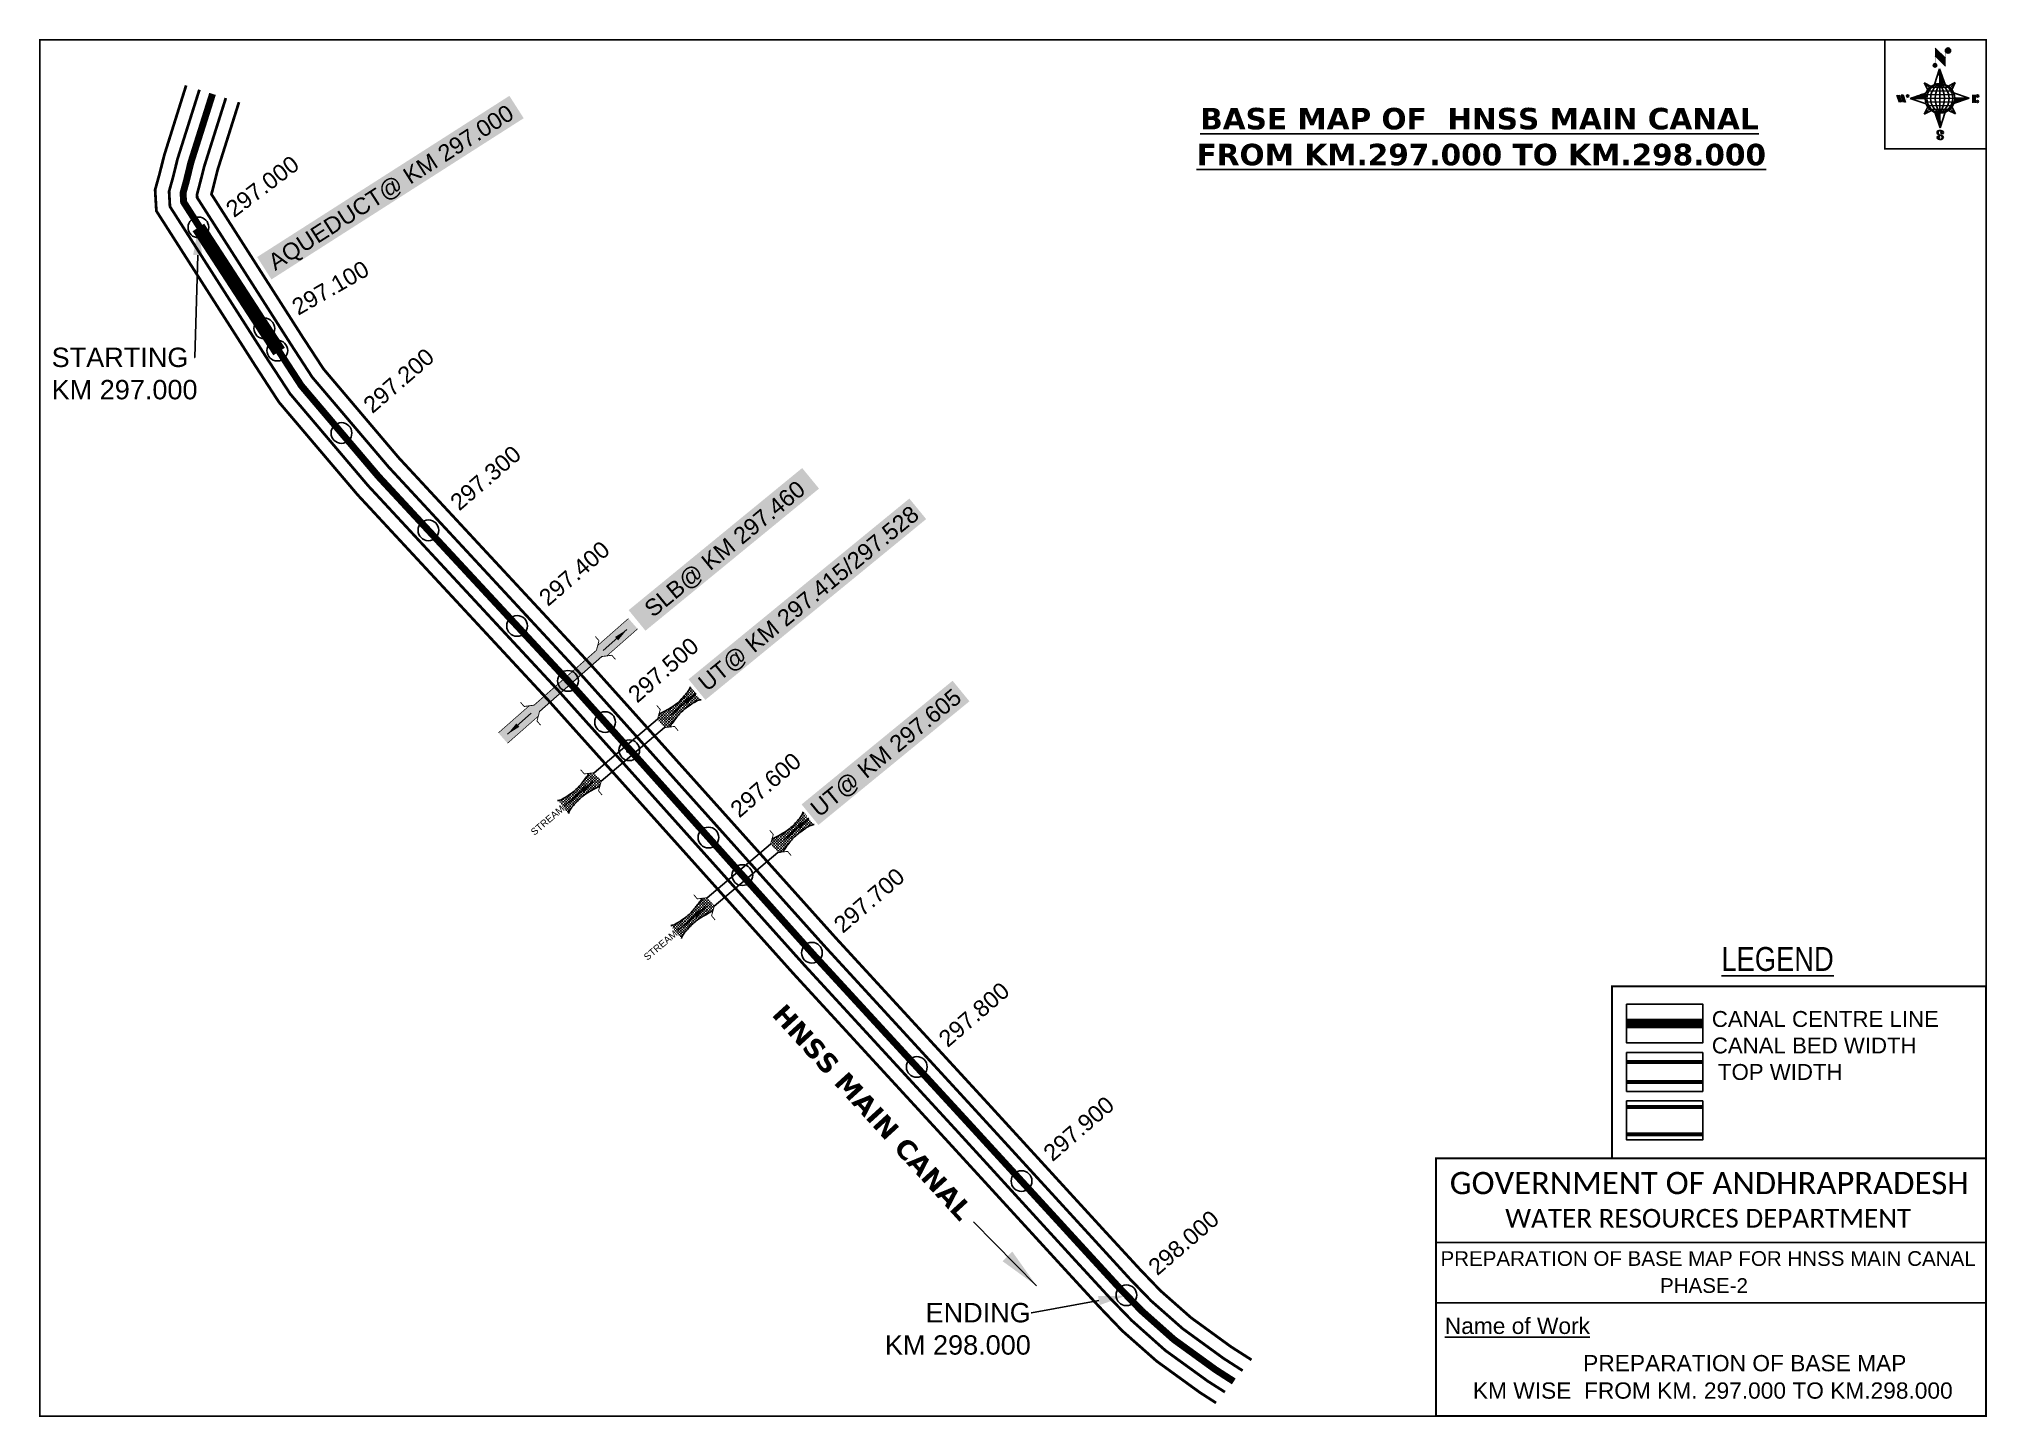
# Model space of a CAD drawing. Header units: inches. Extents: x 774823 to 776231, y 1581151 to 1582147.
import ezdxf
from ezdxf import colors
from ezdxf.entities.mleader import LeaderData, LeaderLine
from ezdxf.enums import TextEntityAlignment as Align
from ezdxf.math import Vec2, Vec3

# ---------------------------------------------------------------- set-up
doc = ezdxf.new("R2010")
doc.units = ezdxf.units.IN
doc.header["$LTSCALE"] = 15
doc.header["$MEASUREMENT"] = 0
doc.header["$PDMODE"] = 32
doc.header["$PDSIZE"] = 15
doc.linetypes.add('ACAD_ISO02W100', pattern=[15, 12, -3])
doc.linetypes.add('HIDDEN2', pattern=[0.1875, 0.125, -0.0625])
for name, color, linetype in [('AQUADUCT', 1, 'Continuous'), ('bord', 1, 'Continuous'), ('CANAL1', 7, 'Continuous'), ('CSMark', 72, 'Continuous'), ('DCBMS', 232, 'Continuous'), ('PAGE', 7, 'Continuous'), ('STRUCTURE', 5, 'Continuous'), ('TEXT', 6, 'Continuous')]:
    doc.layers.add(name, color=color, linetype=linetype)
doc.styles.add('ARIALN', font='ARIALN.TTF')
doc.styles.get("Standard").update_dxf_attribs({"font": 'arial.ttf'})
doc.dimstyles.get("Standard").update_dxf_attribs({"dimtxt": 20, "dimasz": 0.18, "dimexe": 0.18, "dimexo": 0.0625, "dimgap": 0.09, "dimtad": 0, "dimtih": 1, "dimtoh": 1, "dimdec": 4, "dimzin": 0, "dimdsep": 46, "dimtxsty": 'Standard', "dimcen": 0.09, "dimadec": 0, "dimazin": 0, "dimtfac": 1, "dimtdec": 4, "dimtofl": 0, "dimtmove": 0, "dimatfit": 3, "dimfxl": 1, "dimtolj": 1, "dimtzin": 0, "dimarcsym": 0})
pattern_1 = [(267.297113149, (-8720374.938, 50637915.138), (10.5367255337, -0.497431438), [])]
pattern_2 = [(357.297113149, (-8720374.938, 50637915.138), (0.497431438, 10.5367255337), [])]

# ---------------------------------------------------------------- blocks, each defined once
blk = doc.blocks.new('*X26')
at = {"color": 0, "linetype": 'Continuous'}
for p, q in [((6321.6, 240.5), (6322.3, 241.2)), ((6321.6, 240.3), (6322.3, 241)), ((6321.6, 240.1), (6322.3, 240.8)), ((6321.6, 239.9), (6322.4, 240.7)), ((6321.6, 239.8), (6322.4, 240.6)), ((6321.6, 239.6), (6322.5, 240.5)), ((6321.6, 239.4), (6322.5, 240.3)), ((6321.6, 239.2), (6322.6, 240.2)), ((6321.7, 239.1), (6322.6, 240.1)), ((6321.8, 240.8), (6322.4, 241.4)), ((6321.8, 239), (6322.7, 240)), ((6321.8, 239), (6322.8, 239.9)), ((6321.9, 238.9), (6322.9, 239.8)), ((6322, 238.8), (6323, 239.7)), ((6322.1, 241.3), (6322.4, 241.6)), ((6322.1, 238.7), (6323.1, 239.6)), ((6322.2, 238.6), (6323.1, 239.6)), ((6322.3, 238.5), (6323.2, 239.5)), ((6322.4, 238.5), (6323.3, 239.4)), ((6322.5, 238.4), (6323.4, 239.3)), ((6322.7, 238.4), (6323.6, 239.3)), ((6322.8, 238.3), (6323.7, 239.2)), ((6322.9, 238.3), (6323.8, 239.1)), ((6323.1, 238.2), (6323.9, 239.1)), ((6323.2, 238.2), (6324, 239)), ((6323.3, 238.2), (6324.2, 239)), ((6323.5, 238.1), (6324.3, 238.9)), ((6323.7, 238.1), (6324.4, 238.9)), ((6323.8, 238.1), (6324.6, 238.8)), ((6324.1, 238.2), (6324.7, 238.8)), ((6324.3, 238.3), (6324.9, 238.8)), ((6324.6, 238.3), (6325.1, 238.8)), ((6324.8, 238.4), (6325.2, 238.8)), ((6325.1, 238.5), (6325.4, 238.8)), ((6325.4, 238.6), (6325.6, 238.8))]:
    blk.add_line(p, q, dxfattribs=at)
blk = doc.blocks.new('*X25')
at = {"color": 0, "linetype": 'Continuous'}
for p, q in [((6324.4, 240.3), (6324.5, 240.4)), ((6324.6, 240.3), (6324.8, 240.5)), ((6324.7, 240.2), (6325, 240.5)), ((6324.8, 240.2), (6325.2, 240.6)), ((6325, 240.1), (6325.5, 240.6)), ((6325.1, 240.1), (6325.6, 240.6)), ((6325.2, 240), (6325.8, 240.6)), ((6325.3, 240), (6326, 240.6)), ((6325.4, 239.9), (6326.1, 240.6)), ((6325.5, 239.8), (6326.2, 240.5)), ((6325.6, 239.8), (6326.3, 240.5)), ((6325.7, 239.7), (6326.5, 240.4)), ((6325.9, 239.6), (6326.6, 240.3)), ((6326, 239.5), (6326.7, 240.3)), ((6326, 239.4), (6326.8, 240.2)), ((6326.1, 239.3), (6327, 240.2)), ((6326.2, 239.3), (6327.1, 240.1)), ((6326.3, 239.2), (6327.1, 240)), ((6326.4, 239.1), (6327.2, 239.9)), ((6326.5, 239), (6327.3, 239.8)), ((6326.5, 238.9), (6327.4, 239.7)), ((6326.6, 238.8), (6327.5, 239.6)), ((6326.7, 238.7), (6327.5, 239.5)), ((6326.8, 238.6), (6327.6, 239.4)), ((6326.8, 238.5), (6327.7, 239.3)), ((6326.8, 236.5), (6327.4, 237)), ((6326.9, 238.3), (6327.8, 239.2)), ((6326.9, 238.2), (6327.9, 239.1)), ((6326.9, 236.8), (6327.6, 237.4)), ((6327, 238.1), (6327.8, 239)), ((6327, 237.9), (6327.8, 238.8)), ((6327, 237.8), (6327.8, 238.6)), ((6327, 237.6), (6327.8, 238.4)), ((6327, 237.4), (6327.8, 238.2)), ((6327, 237.3), (6327.8, 238)), ((6327, 237.1), (6327.8, 237.9))]:
    blk.add_line(p, q, dxfattribs=at)
blk = doc.blocks.new('H')
at = {"layer": 'bord', "extrusion": (0.000427885, 0.004792, 0.999988)}
h = blk.add_hatch(dxfattribs=at)
h.set_pattern_fill('LINE', color=8, scale=84.387686, angle=-2.7029, style=0)
h.set_pattern_definition(pattern_2)
h.paths.add_polyline_path([(-492, 786, -0.090992), (-448, 775), (-486, 912)])
h = blk.add_hatch(dxfattribs=at)
h.set_pattern_fill('LINE', color=8, scale=84.387686, angle=-92.7029, style=0)
h.set_pattern_definition(pattern_1)
h.paths.add_polyline_path([(-625, 665, -0.090992), (-615, 710), (-751, 671)])
h = blk.add_hatch(dxfattribs=at)
h.set_pattern_fill('LINE', color=8, scale=84.387686, angle=-2.7029, style=0)
h.set_pattern_definition(pattern_2)
h.paths.add_polyline_path([(-504, 533, -0.090992), (-549, 543), (-510, 406)])
h = blk.add_hatch(dxfattribs=at)
h.set_pattern_fill('LINE', color=8, scale=84.387686, angle=-92.7029, style=0)
h.set_pattern_definition(pattern_1)
h.paths.add_polyline_path([(-246, 647), (-372, 653, -0.090992), (-382, 609)])
for p, q in [((-519, 1020, -1217), (-435, 927, -1216)), ((-516, 1087, -1217), (-432, 994, -1217)), ((-538, 774, -1216), (-487, 906, -1216)), ((-487, 906, -1216), (-493, 780, -1216)), ((-487, 906, -1216), (-448, 769, -1216)), ((-865, 701, -1215), (-847, 638, -1215)), ((-847, 700, -1215), (-829, 637, -1215)), ((-829, 699, -1215), (-811, 636, -1215)), ((-829, 699, -1215), (-811, 698, -1215)), ((-811, 698, -1215), (-794, 635, -1215)), ((-752, 665, -1215), (-615, 704, -1215)), ((-627, 794, -1216), (-567, 760, -1216)), ((-627, 794, -1216), (-584, 747, -1215)), ((-599, 731, -1215), (-627, 794, -1216)), ((-421, 753, -1216), (-359, 781, -1216)), ((-359, 781, -1216), (-405, 739, -1216)), ((-359, 781, -1216), (-392, 721, -1215)), ((-379, 693, -1215), (-246, 641, -1215)), ((-213, 669, -1215), (-217, 601, -1215)), ((-752, 665, -1215), (-625, 659, -1215)), ((-619, 614, -1215), (-752, 665, -1215)), ((-639, 526, -1214), (-606, 585, -1215)), ((-639, 526, -1214), (-593, 568, -1215)), ((-577, 553, -1215), (-639, 526, -1214)), ((-511, 400, -1214), (-549, 537, -1214)), ((-460, 533, -1215), (-511, 400, -1214)), ((-505, 527, -1214), (-511, 400, -1214)), ((-371, 513, -1214), (-431, 546, -1215)), ((-371, 513, -1214), (-414, 560, -1215)), ((-399, 576, -1215), (-371, 513, -1214)), ((-246, 641, -1215), (-383, 603, -1215)), ((-373, 647, -1215), (-246, 641, -1215)), ((-197, 600, -1215), (-194, 668, -1215))]:
    blk.add_line(p, q, dxfattribs=at)
at = {"layer": 'bord', "color": 8, "linetype": 'ByBlock', "extrusion": (0.000427885, 0.004792, 0.999988)}
for p, q in [((-375, 679, -1215), (-620, 691, -1215)), ((-386, 711, -1215), (-605, 722, -1215)), ((-411, 744, -1216), (-578, 752, -1216)), ((-493, 780, -1216), (-505, 527, -1214)), ((-373, 647, -1215), (-625, 659, -1215)), ((-378, 616, -1215), (-623, 628, -1215)), ((-392, 585, -1215), (-611, 595, -1215)), ((-420, 555, -1215), (-587, 562, -1215))]:
    blk.add_line(p, q, dxfattribs=at)
at = {"layer": 'bord', "extrusion": (0.000427885, 0.004792, 0.999988), "elevation": -1212}
for points, const_width in [([(-522, 960), (-516, 1093)], 1.61), ([(-434, 933), (-428, 1066)], 1.61), ([(-870, 707), (-846, 706)], 0.642), ([(-829, 643), (-821, 678)], 0.642), ([(-793, 641), (-782, 694)], 0.642), ([(-223, 676), (-174, 673)], 0.706), ([(-829, 643), (-855, 644)], 0.642), ([(-811, 642), (-784, 641)], 0.642), ([(-177, 605), (-226, 607)], 0.706), ([(-195, 645), (-185, 644)], 0.706)]:
    blk.add_lwpolyline(points, dxfattribs=dict(at, const_width=const_width))
for points, const_width in [([(-414, 1073, 1), (-398, 1058, 1)], 22.3), ([(-530, 950, 1), (-520, 939, 1)], 14.8), ([(-776, 697, 1), (-769, 690, 1)], 8.9), ([(-180, 618, 1), (-173, 611, 1)], 9.79), ([(-178, 667, 1), (-171, 660, 1)], 9.79), ([(-490, 362, 1), (-498, 369, 1)], 11.1), ([(-525, 322, 1), (-533, 329, 1)], 11.1)]:
    blk.add_lwpolyline(points, format="xyb", close=True, dxfattribs=dict(at, const_width=const_width))
for points in [[(-537, 317), (-531, 310), (-520, 307), (-505, 307), (-494, 310), (-486, 318), (-487, 326), (-491, 333), (-494, 336), (-503, 341), (-522, 347), (-530, 352), (-534, 355), (-537, 363), (-537, 373), (-530, 381), (-520, 384), (-504, 384), (-493, 380), (-487, 373)], [(-522, 348), (-526, 354), (-528, 361), (-528, 371), (-526, 375), (-521, 381), (-515, 384)], [(-505, 307), (-499, 312), (-497, 319), (-497, 327), (-501, 335), (-509, 343)]]:
    blk.add_lwpolyline(points, dxfattribs=at)
at = {"layer": 'bord', "extrusion": (0.000427885, 0.004792, 0.999988)}
for centre, radius in [((-406, 1065, -1212), 22.3), ((-525, 944, -1212), 14.8), ((-773, 694, -1212), 8.9), ((-498, 659, -1212), 127), ((-177, 615, -1212), 9.79), ((-174, 663, -1212), 9.79), ((-494, 365, -1212), 11.1), ((-529, 325, -1212), 11.1)]:
    blk.add_circle(centre, radius, dxfattribs=at)
at = {"layer": 'bord', "color": 8, "linetype": 'ByBlock', "extrusion": (0.000427885, 0.004792, 0.999988)}
for centre, radius, start, end in [((-482, 658, -1212), 128, 94.9254, 259.6691), ((-437, 656, -1212), 141, 113.2864, 241.308), ((-316, 651, -1212), 222, 142.5892, 212.0053), ((-560, 662, -1212), 141, 293.2864, 61.308), ((-681, 668, -1212), 222, 322.5892, 32.0053), ((-515, 660, -1212), 128, 274.9254, 79.6691)]:
    blk.add_arc(centre, radius, start, end, dxfattribs=at)
at = {"layer": 'bord', "extrusion": (0.000427885, 0.004792, 0.999988)}
for points in [[(-516, 1093, -1212), (-431, 1000, -1212), (-519, 1026, -1212), (-434, 933, -1212)], [(-864, 707, -1212), (-846, 706, -1212), (-846, 644, -1212), (-829, 643, -1212)], [(-829, 705, -1212), (-811, 704, -1212), (-811, 642, -1212), (-793, 641, -1212)], [(-193, 674, -1212), (-197, 606, -1212), (-213, 675, -1212), (-216, 607, -1212)]]:
    blk.add_solid(points, dxfattribs=at)
at = {"layer": 'bord', "extrusion": (0.000427885, 0.004792, 0.999988), "xscale": 7.977342409717546, "yscale": 7.977342408231451, "zscale": 7.977342408476333, "rotation": 138.0840426661453}
for name, p in [('*X25', (38301, -31929, -1212)), ('*X26', (38314, -31951, -1212))]:
    blk.add_blockref(name, p, dxfattribs=at)
blk = doc.blocks.new('UT')
at = {"layer": 'STRUCTURE'}
h = blk.add_hatch(dxfattribs=at)
h.set_pattern_fill('DASH', color=150, scale=8, angle=-39.6278, style=0)
h.set_pattern_definition([(320.372247933, (-4370.464, -6260.8811), (1.40800153113, 0.132407282), [1, -1])])
h.paths.add_polyline_path([(765163, 1700681.9), (765165.6, 1700680.6), (765167.2, 1700680.3), (765169.1, 1700680), (765172.4, 1700679.6), (765176.4, 1700679.3), (765179.5, 1700679.5), (765183.1, 1700679.9), (765187.7, 1700680.9), (765188.9, 1700681.2), (765193.1, 1700682.2), (765196.1, 1700680.2), (765196.1, 1700672.2), (765193.1, 1700670.2), (765190.5, 1700670.8), (765188.1, 1700671.3), (765185.5, 1700671.8), (765183.6, 1700672.1), (765181, 1700672.5), (765180.3, 1700672.5), (765178.5, 1700672.6), (765176.7, 1700672.6), (765174.6, 1700672.5), (765172.5, 1700672.3), (765170.4, 1700672), (765168.5, 1700671.7), (765166.1, 1700671.2), (765165, 1700670.8), (765163, 1700669.7)])
h.paths.add_polyline_path([(765259.1, 1700682.2), (765256.1, 1700680.2), (765256.1, 1700672.2), (765259.1, 1700670.2), (765261.9, 1700671), (765264.4, 1700671.6), (765266.4, 1700672), (765269.1, 1700672.5), (765272.7, 1700673), (765276.1, 1700673.1), (765278.6, 1700672.9), (765281.2, 1700672.7), (765283.9, 1700672.3), (765286.4, 1700671.9), (765288, 1700671.3), (765289.2, 1700670.6), (765289.1, 1700682.7), (765287.6, 1700681.8), (765285.7, 1700681.2), (765283, 1700680.7), (765281.2, 1700680.4), (765276.7, 1700679.9), (765272.7, 1700679.9), (765268.7, 1700680.3), (765264.8, 1700681), (765261.2, 1700681.7)])
at = {"layer": 'STRUCTURE', "color": 150, "const_width": 0.628}
for points in [[(765190.1, 1700688.2), (765190.1, 1700684.2), (765196.1, 1700680.2), (765256.1, 1700680.2), (765262.1, 1700684.2), (765262.1, 1700688.2)], [(765190.1, 1700664.2), (765190.1, 1700668.2), (765196.1, 1700672.2), (765256.1, 1700672.2), (765262.1, 1700668.2), (765262.1, 1700664.2)]]:
    blk.add_lwpolyline(points, dxfattribs=at)
at = {"layer": 'STRUCTURE', "color": 150}
for points in [[(765196.1, 1700680.2), (765256.1, 1700680.2)], [(765196.1, 1700672.2), (765256.1, 1700672.2)], [(765196.1, 1700672.2), (765256.1, 1700672.2)]]:
    blk.add_lwpolyline(points, dxfattribs=at)
at = {"layer": 'STRUCTURE', "color": 0}
blk.add_circle((765226.1, 1700676.2), 1.89, dxfattribs=at)
at = {"layer": 'STRUCTURE', "color": 150}
for points in [[(765163, 1700681.9), (765164.4, 1700681.1), (765167.9, 1700680.2), (765171.2, 1700679.8), (765176.1, 1700679.4), (765184.7, 1700680.3), (765193.1, 1700682.2)], [(765289.1, 1700682.7), (765287.8, 1700681.9), (765284.3, 1700680.9), (765280.9, 1700680.4), (765276.1, 1700679.8), (765267.4, 1700680.5), (765259.1, 1700682.2)], [(765163, 1700669.7), (765164.3, 1700670.6), (765167.8, 1700671.6), (765171.2, 1700672.1), (765176, 1700672.6), (765184.7, 1700672), (765193.1, 1700670.2)], [(765289.2, 1700670.6), (765287.8, 1700671.4), (765284.2, 1700672.3), (765280.9, 1700672.7), (765276.1, 1700673.1), (765267.4, 1700672.2), (765259.1, 1700670.2)]]:
    blk.add_spline(points, degree=3, dxfattribs=at)
at = {"layer": 'STRUCTURE', "color": 0}
blk.add_text('STREAM', height=5, dxfattribs=at).set_placement((765148.2, 1700675.8), align=Align.MIDDLE_CENTER)
for points in [[(765190.9, 1700676), (765164.2, 1700675.8)], [(765289.3, 1700676.7), (765265.4, 1700676.4)]]:
    blk.add_leader(points, dimstyle='Standard', override={"dimasz": 10, "dimgap": 0.09, "dimtad": 0}, dxfattribs=at)
blk = doc.blocks.new('SLB')
at = {"layer": 'STRUCTURE'}
h = blk.add_hatch(dxfattribs=at)
h.set_pattern_fill('DOTS', color=6, scale=20, angle=320.3722, style=0)
h.set_pattern_definition([(320.372247934, (-159.4327, -72.9564), (1.2786241598, 0.5641323054), [0, -1.25])])
h.paths.add_polyline_path([(769699.5, 1706871.1), (769699.5, 1706861.1), (769729.1, 1706861.1), (769732.1, 1706863.1), (769792.1, 1706863.1), (769795.1, 1706861.1), (769824.7, 1706861.1), (769824.7, 1706871.1), (769795.1, 1706871.1), (769792.1, 1706869.1), (769732.1, 1706869.1), (769729.1, 1706871.1)])
at = {"layer": 'STRUCTURE', "color": 6, "const_width": 0.628}
for points in [[(769726.1, 1706877.1), (769726.1, 1706873.1), (769732.1, 1706869.1), (769792.1, 1706869.1), (769798.1, 1706873.1), (769798.1, 1706877.1)], [(769726.1, 1706855.1), (769726.1, 1706859.1), (769732.1, 1706863.1), (769792.1, 1706863.1), (769798.1, 1706859.1), (769798.1, 1706855.1)]]:
    blk.add_lwpolyline(points, dxfattribs=at)
at = {"layer": 'STRUCTURE', "color": 6, "linetype": 'ACAD_ISO02W100', "ltscale": 0.5, "const_width": 0.5}
for points in [[(769699.5, 1706871.1), (769729.1, 1706871.1)], [(769699.5, 1706861.1), (769729.1, 1706861.1)], [(769795.1, 1706871.1), (769824.7, 1706871.1)], [(769795.1, 1706861.1), (769824.7, 1706861.1)]]:
    blk.add_lwpolyline(points, dxfattribs=at)
at = {"layer": 'STRUCTURE', "color": 6}
blk.add_lwpolyline([(769732.1, 1706863.1), (769792.1, 1706863.1)], dxfattribs=at)
blk.add_lwpolyline([(769732.1, 1706863.1), (769792.1, 1706863.1)], dxfattribs=at)
at = {"layer": 'STRUCTURE', "color": 0}
blk.add_circle((769762.1, 1706866.1), 1.24, dxfattribs=at)
for points in [[(769703.8, 1706866), (769726.7, 1706866)], [(769818.6, 1706865.8), (769795.7, 1706865.8)]]:
    blk.add_leader(points, dimstyle='Standard', override={"dimasz": 10, "dimgap": 0.09, "dimtad": 0}, dxfattribs=at)

msp = doc.modelspace()

# ---------------------------------------------------------------- linework, layer by layer
at = {"layer": 'CANAL1', "color": 200, "const_width": 2}
for points in [[(774929.1, 1582113.6), (774913.3, 1582063.2), (774909.9, 1582049.7), (774906.7, 1582038.2), (774907.6, 1582022.9), (774979.5, 1581910.4), (774996.2, 1581884.7), (775053, 1581817.8), (775190.4, 1581669.8), (775368.5, 1581471.2), (775478.1, 1581352), (775564.4, 1581257.8), (775589.3, 1581230.7), (775605.7, 1581213.6), (775630.5, 1581191.7), (775661.8, 1581169), (775673.5, 1581161.5)], [(774967.3, 1582101.5), (774951.8, 1582052.4), (774948.6, 1582039.5), (774947.4, 1582035), (775013.1, 1581932.1), (775028.4, 1581908.7), (775082.9, 1581844.4), (775219.9, 1581696.8), (775398.1, 1581498.1), (775507.6, 1581379), (775593.8, 1581284.8), (775618.4, 1581258.1), (775633.4, 1581242.5), (775655.5, 1581223), (775684.4, 1581202), (775699.1, 1581192.6)]]:
    msp.add_lwpolyline(points, dxfattribs=at)
at = {"layer": 'CANAL1', "color": 5, "const_width": 2}
for points in [[(774938.7, 1582110.5), (774922.9, 1582060.5), (774919.6, 1582047.1), (774916.8, 1582037.1), (774917.4, 1582026.1), (774987.9, 1581915.8), (775004.3, 1581890.7), (775060.5, 1581824.5), (775197.8, 1581676.6), (775375.9, 1581477.9), (775485.5, 1581358.8), (775571.7, 1581264.5), (775596.6, 1581237.5), (775612.7, 1581220.9), (775636.7, 1581199.5), (775667.5, 1581177.2), (775679.9, 1581169.3)], [(774957.8, 1582104.5), (774942.2, 1582055.1), (774938.9, 1582042.1), (774937, 1582034.9), (774937.1, 1582032.5), (775004.7, 1581926.7), (775020.3, 1581902.7), (775075.5, 1581837.8), (775212.5, 1581690.1), (775390.7, 1581491.4), (775500.2, 1581372.3), (775586.5, 1581278.1), (775611.1, 1581251.2), (775626.5, 1581235.3), (775649.3, 1581215.2), (775678.7, 1581193.8), (775692.7, 1581184.8)]]:
    msp.add_lwpolyline(points, dxfattribs=at)
at = {"layer": 'CANAL1', "color": 1, "linetype": 'HIDDEN2', "ltscale": 8, "const_width": 5}
msp.add_lwpolyline([(774948.2, 1582107.5), (774932.5, 1582057.8), (774929.3, 1582044.6), (774926.9, 1582036), (774927.3, 1582029.3), (774996.3, 1581921.3), (775012.3, 1581896.7), (775068, 1581831.1), (775205.1, 1581683.3), (775231.9, 1581653.5), (775383.3, 1581484.6), (775492.8, 1581365.5), (775579.1, 1581271.3), (775603.8, 1581244.4), (775619.6, 1581228.1), (775643, 1581207.3), (775673.1, 1581185.5), (775686.3, 1581177)], dxfattribs=at)
at = {"layer": 'CANAL1', "color": 1, "linetype": 'HIDDEN2', "ltscale": 100, "const_width": 7.18, "elevation": -0.4}
msp.add_lwpolyline([(776025.3, 1581435.7), (775970.2, 1581435.7)], dxfattribs=at)
at = {"layer": 'CANAL1', "color": 5, "const_width": 2.87, "elevation": -0.4}
for points in [[(776025.3, 1581407.8), (775970.2, 1581407.8)], [(776025.3, 1581393.5), (775970.2, 1581393.5)]]:
    msp.add_lwpolyline(points, dxfattribs=at)
at = {"layer": 'CANAL1', "color": 200, "const_width": 2.87, "elevation": -0.4}
for points in [[(776025.3, 1581375.3), (775970.2, 1581375.3)], [(776025.3, 1581355.5), (775970.2, 1581355.5)]]:
    msp.add_lwpolyline(points, dxfattribs=at)
at = {"layer": 'CSMark'}
for p in [(774938, 1582011), (774995, 1581922)]:
    msp.add_point(p, dxfattribs=at)
at = {"layer": 'CSMark', "color": 3}
for p in [(774938, 1582011), (774985.6, 1581938), (775041.4, 1581862.4), (775104.2, 1581792.1), (775168.3, 1581723), (775205.1, 1581683.3), (775231.9, 1581653.5), (775249.4, 1581633.2), (775306.6, 1581570.1), (775331.1, 1581542.9), (775381.4, 1581486.8), (775457.2, 1581404.3), (775532.9, 1581321.8), (775608.7, 1581239.3)]:
    msp.add_point(p, dxfattribs=at)
at = {"layer": 'PAGE', "const_width": 1.2}
msp.add_lwpolyline([(774823.3, 1581152), (776230, 1581152), (776230, 1582146.6), (774823.3, 1582146.6), (774823.3, 1581152)], dxfattribs=at)
at = {"layer": 'PAGE'}
for points, const_width in [([(776230, 1582146.6), (776156.9, 1582146.6), (776156.9, 1582067.9), (776230, 1582067.9)], 1.2), ([(775959.7, 1581462.5), (776230, 1581462.5), (776230, 1581338.3), (775959.7, 1581338.3)], 1.44), ([(775832.5, 1581338.3), (776230, 1581338.3), (776230, 1581152), (775832.5, 1581152)], 1.44)]:
    msp.add_lwpolyline(points, close=True, dxfattribs=dict(at, const_width=const_width))
at = {"layer": 'PAGE', "elevation": -0.4}
for points in [[(775970.2, 1581449.7), (776025.3, 1581449.7), (776025.3, 1581421.6), (775970.2, 1581421.6)], [(775970.2, 1581414.7), (776025.3, 1581414.7), (776025.3, 1581386.6), (775970.2, 1581386.6)], [(775970.2, 1581379.7), (776025.3, 1581379.7), (776025.3, 1581351.5), (775970.2, 1581351.5)]]:
    msp.add_lwpolyline(points, close=True, dxfattribs=at)
at = {"layer": 'PAGE'}
for points in [[(775832.5, 1581277.3), (776230, 1581277.3)], [(775832.5, 1581233.7), (776230, 1581233.7)]]:
    msp.add_lwpolyline(points, dxfattribs=at)
at = {"layer": 'STRUCTURE', "color": 6, "const_width": 10}
msp.add_lwpolyline([(774938, 1582011), (774996.3, 1581921.3)], dxfattribs=at)

# ---------------------------------------------------------------- block references
at = {"layer": 'AQUADUCT', "color": 1, "xscale": 0.08419995859295487, "yscale": 0.08419995863387769, "zscale": 0.08419995858553288, "rotation": 3.078330607406166}
msp.add_blockref('H', (776241.5, 1582051.6, 102.2), dxfattribs=at)
at = {"layer": 'STRUCTURE', "color": 0}
for name, p, rotation in [('SLB', (1324450.2, -208360.1), 41.33217456579391), ('UT', (1289978, -210830.2), 40.24764264683178), ('UT', (1290059.7, -210920.5), 40.24764264683142)]:
    msp.add_blockref(name, p, dxfattribs=dict(at, rotation=rotation))

# ---------------------------------------------------------------- texts
at = {"layer": 'CANAL1', "insert": (775361.5, 1581451.8), "char_height": 14, "width": 205.129, "attachment_point": 1, "rotation": 312.4017}
msp.add_mtext('\\pi0.96322;{\\fVerdana|b1|i0|c0|p34;HNSS MAIN CANAL}', dxfattribs=at)
at = {"layer": 'CSMark', "color": 1}
for s, rotation, p in [('297.000', 37.1775, (774960.1, 1582022.4)), ('297.100', 29.8794, (775007.1, 1581952.3)), ('297.200', 40.8419, (775059.8, 1581880.5)), ('297.300', 40.8419, (775122.6, 1581810.2)), ('297.400', 40.8419, (775186.7, 1581741.2)), ('297.600', 40.8419, (775325, 1581588.3)), ('297.700', 40.8419, (775399.8, 1581504.9)), ('297.800', 40.8419, (775475.6, 1581422.4)), ('297.900', 40.8419, (775551.3, 1581339.9)), ('298.000', 40.8419, (775627.1, 1581257.5))]:
    msp.add_text(s, height=12, rotation=rotation, dxfattribs=at).set_placement(p, align=Align.MIDDLE_LEFT)
at = {"layer": 'CSMark', "color": 3}
msp.add_text('297.500', height=12, rotation=41.1393, dxfattribs=at).set_placement((775251.2, 1581671.3), align=Align.MIDDLE_LEFT)
at = {"layer": 'PAGE', "extrusion": (0.000201441, 0.004807, 0.999988), "style": 'ARIALN'}
msp.add_text('%%ULEGEND', height=17.24, rotation=359.9999, dxfattribs=at).set_placement((776079.3, 1581463.3, 7758.2), align=Align.MIDDLE)
at = {"layer": 'PAGE', "extrusion": (0.000201441, 0.004807, 0.999988)}
for s, height, p in [('PREPARATION OF BASE MAP FOR HNSS MAIN CANAL', 10.626, (775835.7, 1581241.5, 7757.1)), ('%%UName of Work', 11.756, (775838.8, 1581192.3, 7755.5))]:
    msp.add_text(s, height=height, rotation=359.9999, dxfattribs=at).set_placement(p)
for s, height, p in [('PHASE-2', 10.63, (776026.1, 1581227.3, 7757.1)), ('PREPARATION OF BASE MAP', 11.756, (776055.6, 1581171.2, 7755.6)), ('KM WISE  FROM KM. 297.000 TO KM.298.000', 11.756, (776032.5, 1581151.4, 7755.6))]:
    msp.add_text(s, height=height, rotation=359.9999, dxfattribs=at).set_placement(p, align=Align.MIDDLE_CENTER)
at = {"layer": 'PAGE', "extrusion": (0.000201441, 0.004807, 0.999988), "attachment_point": 1, "text_direction": (1, -1e-06, -0.000201)}
for s, insert, char_height, width in [('CANAL CENTRE LINE CANAL BED WIDTH {\\H2.3717x; }\\P TOP WIDTH{\\H1.9152x; }', (776031.8, 1581444.7, -0.4), 11.49, 202.184), ('\\pi4.295;{\\fCalibri|b0|i0|c0|p34;\\H1.3333x;GOVERNMENT OF ANDHRAPRADESH\\P\\pi44.372;\\H0.83998x;WATER RESOURCES DEPARTMENT}', (775838.1, 1581328.4, -1.6), 12.039, 384.529)]:
    msp.add_mtext(s, dxfattribs=dict(at, insert=insert, char_height=char_height, width=width))
at = {"layer": 'STRUCTURE', "color": 5, "char_height": 12, "attachment_point": 1, "bg_fill": 1, "box_fill_scale": 1.3, "bg_fill_color": 7, "bg_fill_true_color": 16777215, "bg_fill_transparency": 4390977}
for s, insert, width, rotation in [('\\pi1.912;AQUEDUCT@ KM 297.000', (774985.4, 1581988.5), 209.166, 32.5787), ('\\pi6.3513;SLB@ KM 297.460', (775254, 1581733.9), 154.91, 39.3106), ('\\pi0.71894;UT@ KM 297.415/297.528', (775297.3, 1581683.9), 199.061, 39.3106), ('UT@ KM 297.605', (775379, 1581593.5), 133.872, 39.3106)]:
    msp.add_mtext(s, dxfattribs=dict(at, insert=insert, width=width, rotation=rotation))
at = {"layer": 'TEXT', "color": 1, "insert": (775636, 1582097.4), "char_height": 15.559, "width": 454.606, "attachment_point": 1}
msp.add_mtext('\\pi26.039;{\\fVerdana|b1|i0|c0|p34;\\LBASE MAP OF  HNSS MAIN CANAL \\P\\pi23.416;FROM KM.297.000 TO KM.298.000}', dxfattribs=at)

# ---------------------------------------------------------------- leaders
at = {"layer": 'DCBMS', "color": 5}
ml = msp.add_multileader_mtext('Standard', dxfattribs=at)
ml.set_content('STARTING\\PKM 297.000', color=5)
ml.set_leader_properties()
ml.build(insert=Vec2(0, 0))
ml.multileader.update_dxf_attribs({"dogleg_length": 0.36, "arrow_head_size": 20})
ctx = ml.context
ctx.base_point, ctx.char_height, ctx.arrow_head_size, ctx.landing_gap_size, ctx.plane_origin = Vec3(774831.8, 1581917), 14, 20, 0.09, Vec3(775002.7, 1581989.8)
notes = []
notes.append((ctx, [(0, (1, 1, 0), (774935.5, 1581917), (-1, 0), 0.36, [(0, [(774938, 1582011)], 0, [])])]))
ctx.mtext.insert, ctx.mtext.flow_direction = Vec3(774831.9, 1581924.1), 5
for ctx, leaders in notes:
    for number, flags, end, landing, length, lines in leaders:
        leader = LeaderData()
        leader.index, (leader.has_last_leader_line, leader.has_dogleg_vector, leader.attachment_direction) = number, flags
        leader.last_leader_point, leader.dogleg_vector, leader.dogleg_length = Vec3(end), Vec3(landing), length
        for number, points, colour, breaks in lines:
            line = LeaderLine()
            line.index, line.vertices, line.color, line.breaks = number, Vec3.list(points), colors.encode_raw_color(colour), breaks
            leader.lines.append(line)
        ctx.leaders.append(leader)

# ---------------------------------------------------------------- next in the draw order: leaders
ml = msp.add_multileader_mtext('Standard', dxfattribs=at)
ml.set_content('ENDING \\PKM 298.000', color=5)
ml.set_leader_properties()
ml.build(insert=Vec2(0, 0))
ml.multileader.update_dxf_attribs({"dogleg_length": 0.36, "arrow_head_size": 20})
ctx = ml.context
ctx.base_point, ctx.char_height, ctx.arrow_head_size, ctx.landing_gap_size, ctx.plane_origin = Vec3(775436.5, 1581226.6), 14, 20, 0.09, Vec3(775580.1, 1581438.9)
ctx.text_align_type = 2
notes = []
notes.append((ctx, [(0, (1, 1, 0), (775540.1, 1581226.6), (-1, 0), 0.36, [(0, [(775608.5, 1581239)], 0, [])])]))
ctx.mtext.insert, ctx.mtext.width, ctx.mtext.alignment, ctx.mtext.flow_direction = Vec3(775539.6, 1581233.7), 109.049, 3, 5
ctx.mtext.has_bg_fill, ctx.mtext.bg_color, ctx.mtext.bg_scale_factor, ctx.mtext.bg_transparency, ctx.mtext.use_window_bg_color = 1, -1027028792, 1.5, 0, 1
for ctx, leaders in notes:
    for number, flags, end, landing, length, lines in leaders:
        leader = LeaderData()
        leader.index, (leader.has_last_leader_line, leader.has_dogleg_vector, leader.attachment_direction) = number, flags
        leader.last_leader_point, leader.dogleg_vector, leader.dogleg_length = Vec3(end), Vec3(landing), length
        for number, points, colour, breaks in lines:
            line = LeaderLine()
            line.index, line.vertices, line.color, line.breaks = number, Vec3.list(points), colors.encode_raw_color(colour), breaks
            leader.lines.append(line)
        ctx.leaders.append(leader)

# ---------------------------------------------------------------- next in the draw order: leaders
at = {"layer": 'CANAL1'}
msp.add_leader([(775543.8, 1581246), (775498.1, 1581292.3)], dimstyle='Standard', override={"dimasz": 30, "dimgap": 0.09, "dimtad": 0}, dxfattribs=at)

doc.saveas('drawing.dxf')
